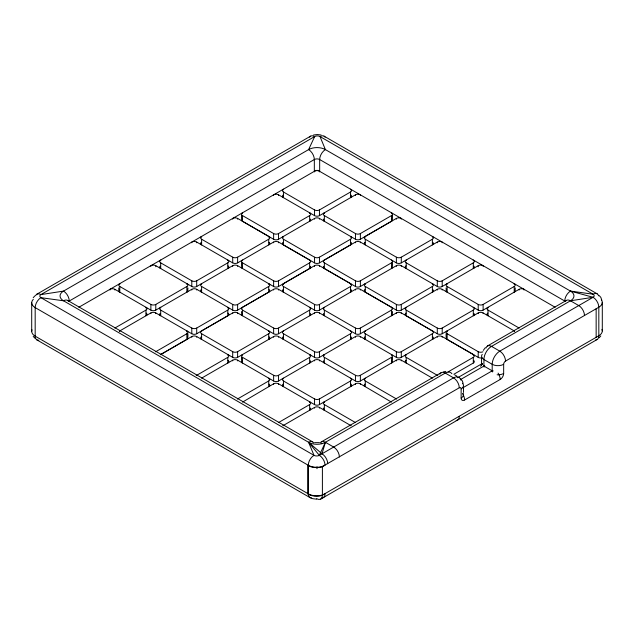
<?xml version="1.0" encoding="UTF-8"?>
<svg xmlns="http://www.w3.org/2000/svg" width="634" height="634" viewBox="0 0 634 634"><rect width="100%" height="100%" fill="white"/><g stroke="black" fill="none" stroke-linecap="round" stroke-linejoin="round"><path stroke-width="0.95" d="M31.7 302.759L31.7 331.32M602.3 302.37L602.3 330.932M327.73 463.731A8.107 4.684 60 0 0 322.001 453.801L325.401 442.286L445.274 373.077A10.738 6.197 -60 0 1 451.884 373.711M33.309 299.311A11.872 6.855 0 0 0 35.179 307.601L308.267 465.269A11.872 6.855 0 0 0 325.06 465.269A8.107 4.684 60 0 0 319.33 455.339L325.401 442.286L333.674 447.057A8.107 4.684 60 0 1 339.404 456.995M483.282 350.396L485.287 347.709M33.198 297.726L34.854 295.896M599.146 337.795L600.802 335.965M36.859 294.192L310.612 136.144M38.801 340.236A8.107 4.684 -60 0 1 35.179 336.171L35.179 307.601A8.107 4.684 -60 0 1 40.917 297.671L63.519 300.793A8.107 4.684 -60 0 1 68.615 301.427A3.772 2.179 0 0 1 69.257 301.023L314.329 159.53A3.772 2.179 0 0 1 319.663 159.53L564.743 301.023A3.772 2.179 0 0 1 565.338 301.467A8.107 4.684 60 0 1 570.481 300.793L593.083 297.291A8.107 4.684 60 0 1 598.821 307.221L598.821 335.782A8.107 4.684 60 0 1 595.722 339.872M78.862 307.26L316.144 170.292M114.873 328.047L145.971 310.097A3.471 2.005 0 0 0 145.971 307.26L145.971 307.973M119.778 284.349L119.778 283.636A3.471 2.005 0 0 0 119.778 286.473L150.876 304.431A3.471 2.005 0 0 0 155.79 304.431L186.887 286.473A3.471 2.005 0 0 0 186.887 283.636L186.887 284.349M160.695 260.725L160.695 260.019A3.471 2.005 0 0 0 160.695 262.848L191.793 280.807A3.471 2.005 0 0 0 196.706 280.807L227.804 262.848A3.471 2.005 0 0 0 227.804 260.019L227.804 260.725M201.612 237.108L201.612 236.395A3.471 2.005 0 0 0 201.612 239.224L232.71 257.182A3.471 2.005 0 0 0 237.623 257.182L268.721 239.224A3.471 2.005 0 0 0 268.721 236.395L237.623 218.437A3.471 2.005 0 0 0 232.71 218.437L232.71 219.15M242.529 213.484L242.529 212.77A3.471 2.005 0 0 0 242.529 215.608L273.626 233.558A3.471 2.005 0 0 0 278.54 233.558L309.638 215.608A3.471 2.005 0 0 0 309.638 212.77L309.638 213.484M283.446 189.859L283.446 189.146A3.471 2.005 0 0 0 283.446 191.983L314.543 209.933A3.471 2.005 0 0 0 319.457 209.933L350.554 191.983A3.471 2.005 0 0 0 350.554 189.146L350.554 189.859M119.406 331.13L150.876 312.934A3.471 2.005 0 0 1 155.79 312.934L191.793 333.746A3.471 2.005 0 0 0 196.706 333.746L227.804 315.787A3.471 2.005 0 0 0 228.01 313.093M109.959 290.023L109.959 289.31A3.471 2.005 0 0 1 114.873 289.31L150.876 310.121A3.471 2.005 0 0 0 155.79 310.121L191.793 289.31A3.471 2.005 0 0 1 196.706 289.31L232.71 310.121A3.471 2.005 0 0 0 237.623 310.121L268.721 292.171A3.471 2.005 0 0 0 269.125 289.611M150.876 266.399L150.876 265.686A3.471 2.005 0 0 1 155.79 265.686L191.793 286.497A3.471 2.005 0 0 0 196.706 286.497L232.71 265.686A3.471 2.005 0 0 1 237.623 265.686L273.626 286.497A3.471 2.005 0 0 0 278.54 286.497L309.638 268.547A3.471 2.005 0 0 0 310.367 266.328M191.793 242.774L191.793 242.061A3.471 2.005 0 0 1 196.706 242.061L232.71 262.872A3.471 2.005 0 0 0 237.623 262.872L273.626 242.061A3.471 2.005 0 0 1 278.54 242.061L309.638 260.019A3.471 2.005 0 0 1 309.638 262.848L309.638 268.547M241.8 219.087A3.471 2.005 0 0 0 242.529 221.298L273.626 239.256A3.471 2.005 0 0 0 278.54 239.256L314.543 218.437A3.471 2.005 0 0 1 319.457 218.437L355.46 239.256A3.471 2.005 0 0 0 360.374 239.256L391.471 221.298A3.471 2.005 0 0 0 392.2 219.087M273.626 195.526L273.626 194.812A3.471 2.005 0 0 1 278.54 194.812L314.543 215.631A3.471 2.005 0 0 0 319.457 215.631L355.46 194.812A3.471 2.005 0 0 1 360.374 194.812L360.374 195.526M155.56 351.799A3.471 2.005 0 0 0 155.79 351.672L186.887 333.722A3.471 2.005 0 0 0 186.887 330.885L186.887 331.954M160.695 307.973L160.695 307.26A3.471 2.005 0 0 0 160.695 310.097L191.793 328.047A3.471 2.005 0 0 0 196.706 328.047L227.804 310.097A3.471 2.005 0 0 0 227.804 307.26L227.804 307.973M201.612 284.349L201.612 283.636A3.471 2.005 0 0 0 201.612 286.473L232.71 304.431A3.471 2.005 0 0 0 237.623 304.431L268.721 286.473A3.471 2.005 0 0 0 268.721 283.636L268.721 284.349M242.529 260.725L242.529 260.019A3.471 2.005 0 0 0 242.529 262.848L273.626 280.807A3.471 2.005 0 0 0 278.54 280.807L309.638 262.848M283.446 237.108L283.446 236.395A3.471 2.005 0 0 0 283.446 239.224L314.543 257.182A3.471 2.005 0 0 0 319.457 257.182L350.554 239.224A3.471 2.005 0 0 0 350.554 236.395L350.554 237.108M324.362 213.484L324.362 212.77A3.471 2.005 0 0 0 324.362 215.608L355.46 233.558A3.471 2.005 0 0 0 360.374 233.558L391.471 215.608A3.471 2.005 0 0 0 391.471 212.77L391.471 213.484M187.292 336.86A3.471 2.005 0 0 1 186.887 339.412L160.323 354.747A3.471 2.005 0 0 1 160.695 354.509L191.793 336.559A3.471 2.005 0 0 1 196.706 336.559L232.71 357.37A3.471 2.005 0 0 0 237.623 357.37L273.626 336.559A3.471 2.005 0 0 1 278.54 336.559L314.543 357.37A3.471 2.005 0 0 0 319.457 357.37L355.46 336.559A3.471 2.005 0 0 1 360.374 336.559L396.377 357.37A3.471 2.005 0 0 0 401.29 357.37L437.294 336.559A3.471 2.005 0 0 1 442.207 336.559L473.305 354.509A3.471 2.005 0 0 1 473.305 357.346L473.305 363.036L453.865 374.258M201.208 336.86A3.471 2.005 0 0 0 201.612 339.412L201.612 333.722A3.471 2.005 0 0 1 201.612 330.885L232.71 312.934A3.471 2.005 0 0 1 237.623 312.934L273.626 333.746A3.471 2.005 0 0 0 278.54 333.746L314.543 312.934A3.471 2.005 0 0 1 319.457 312.934L355.46 333.746A3.471 2.005 0 0 0 360.374 333.746L396.377 312.934A3.471 2.005 0 0 1 401.29 312.934L432.388 330.885A3.471 2.005 0 0 1 432.388 333.722L432.388 339.412A3.471 2.005 0 0 0 432.792 336.86M241.8 313.576A3.471 2.005 0 0 0 242.529 315.787L242.529 310.097A3.471 2.005 0 0 1 242.529 307.26L273.626 289.31A3.471 2.005 0 0 1 278.54 289.31L314.543 310.121A3.471 2.005 0 0 0 319.457 310.121L355.46 289.31A3.471 2.005 0 0 1 360.374 289.31L391.471 307.26A3.471 2.005 0 0 1 391.471 310.097L391.471 315.787A3.471 2.005 0 0 0 392.2 313.576M283.041 289.611A3.471 2.005 0 0 0 283.446 292.171L283.446 286.473A3.471 2.005 0 0 1 283.446 283.636L314.543 265.686A3.471 2.005 0 0 1 319.457 265.686L350.554 283.636A3.471 2.005 0 0 1 350.554 286.473L350.554 292.171A3.471 2.005 0 0 0 350.959 289.611M483.124 266.399L483.124 265.686A3.471 2.005 0 0 0 478.21 265.686L442.207 286.497A3.471 2.005 0 0 1 437.294 286.497L401.29 265.686A3.471 2.005 0 0 0 396.377 265.686L360.374 286.497A3.471 2.005 0 0 1 355.46 286.497L324.362 268.547L324.362 262.848A3.471 2.005 0 0 1 324.362 260.019L355.46 242.061A3.471 2.005 0 0 1 360.374 242.061L396.377 262.872A3.471 2.005 0 0 0 401.29 262.872L437.294 242.061A3.471 2.005 0 0 1 442.207 242.061L442.207 242.774M364.875 242.37A3.471 2.005 0 0 0 365.279 244.922L365.279 239.224A3.471 2.005 0 0 1 365.279 236.395L396.377 218.437A3.471 2.005 0 0 1 401.29 218.437L401.29 219.15M283.041 242.37A3.471 2.005 0 0 0 283.446 244.922L314.543 262.872A3.471 2.005 0 0 0 319.457 262.872L350.554 244.922A3.471 2.005 0 0 0 350.959 242.37M196.215 375.534A3.471 2.005 0 0 0 196.706 375.296L227.804 357.346A3.471 2.005 0 0 0 227.804 354.509L227.804 355.222M201.612 333.722L232.71 351.672A3.471 2.005 0 0 0 237.623 351.672L268.721 333.722A3.471 2.005 0 0 0 268.721 330.885L268.721 331.598M242.529 310.097L273.626 328.047A3.471 2.005 0 0 0 278.54 328.047L309.638 310.097A3.471 2.005 0 0 0 309.638 307.26L309.638 307.973M283.446 286.473L314.543 304.431A3.471 2.005 0 0 0 319.457 304.431L350.554 286.473M324.362 262.848L355.46 280.807A3.471 2.005 0 0 0 360.374 280.807L391.471 262.848A3.471 2.005 0 0 0 391.471 260.019L391.471 260.725M365.279 239.224L396.377 257.182A3.471 2.005 0 0 0 401.29 257.182L432.388 239.224A3.471 2.005 0 0 0 432.388 236.395L432.388 237.108M201.612 378.133L232.71 360.175A3.471 2.005 0 0 1 237.623 360.175L273.626 380.994A3.471 2.005 0 0 0 278.54 380.994L314.543 360.175A3.471 2.005 0 0 1 319.457 360.175L355.46 380.994A3.471 2.005 0 0 0 360.374 380.994L396.377 360.175A3.471 2.005 0 0 1 401.29 360.175L432.388 378.133M237.393 399.04A3.471 2.005 0 0 0 237.623 398.921L268.721 380.971A3.471 2.005 0 0 0 268.721 378.133L268.721 378.847M242.529 355.222L242.529 354.509A3.471 2.005 0 0 0 242.529 357.346L273.626 375.296A3.471 2.005 0 0 0 278.54 375.296L309.638 357.346A3.471 2.005 0 0 0 309.638 354.509L309.638 355.222M283.446 331.598L283.446 330.885A3.471 2.005 0 0 0 283.446 333.722L314.543 351.672A3.471 2.005 0 0 0 319.457 351.672L350.554 333.722A3.471 2.005 0 0 0 350.554 330.885L350.554 331.598M324.362 307.973L324.362 307.26A3.471 2.005 0 0 0 324.362 310.097L355.46 328.047A3.471 2.005 0 0 0 360.374 328.047L391.471 310.097M365.279 284.349L365.279 283.636A3.471 2.005 0 0 0 365.279 286.473L396.377 304.431A3.471 2.005 0 0 0 401.29 304.431L432.388 286.473A3.471 2.005 0 0 0 432.388 283.636L432.388 284.349M406.196 260.725L406.196 260.019A3.471 2.005 0 0 0 406.196 262.848L437.294 280.807A3.471 2.005 0 0 0 442.207 280.807L473.305 262.848A3.471 2.005 0 0 0 473.305 260.019L473.305 260.725M391.471 402.114L360.374 383.8A3.471 2.005 0 0 0 355.46 383.8L319.457 404.611A3.471 2.005 0 0 1 314.543 404.611L278.54 383.8A3.471 2.005 0 0 0 273.626 383.8L242.529 402.114M364.875 289.611A3.471 2.005 0 0 0 365.279 292.171L396.377 310.121A3.471 2.005 0 0 0 401.29 310.121L437.294 289.31A3.471 2.005 0 0 1 442.207 289.31L478.21 310.121A3.471 2.005 0 0 0 483.124 310.121L519.127 289.31A3.471 2.005 0 0 1 524.041 289.31L524.041 290.023M278.54 422.545L309.638 404.587A3.471 2.005 0 0 0 309.638 401.758L309.638 402.463M283.446 378.847L283.446 378.133A3.471 2.005 0 0 0 283.446 380.971L314.543 398.921A3.471 2.005 0 0 0 319.457 398.921L350.554 380.971A3.471 2.005 0 0 0 350.554 378.133L350.554 378.847M324.362 355.222L324.362 354.509A3.471 2.005 0 0 0 324.362 357.346L355.46 375.296A3.471 2.005 0 0 0 360.374 375.296L391.471 357.346A3.471 2.005 0 0 0 391.471 354.509L391.471 355.222M365.279 331.598L365.279 330.885A3.471 2.005 0 0 0 365.279 333.722L396.377 351.672A3.471 2.005 0 0 0 401.29 351.672L432.388 333.722M406.196 307.973L406.196 307.26A3.471 2.005 0 0 0 406.196 310.097L437.294 328.047A3.471 2.005 0 0 0 442.207 328.047L473.305 310.097A3.471 2.005 0 0 0 473.305 307.26L473.305 307.973M447.113 284.349L447.113 283.636A3.471 2.005 0 0 0 447.113 286.473L478.21 304.431A3.471 2.005 0 0 0 483.124 304.431L514.222 286.473A3.471 2.005 0 0 0 514.222 283.636L514.222 284.349M283.073 425.62L314.543 407.424A3.471 2.005 0 0 1 319.457 407.424L350.927 425.62M405.99 313.093A3.471 2.005 0 0 0 406.196 315.787L437.294 333.746A3.471 2.005 0 0 0 442.207 333.746L478.21 312.934A3.471 2.005 0 0 1 483.124 312.934L514.594 331.13M321.343 441.882L441.216 372.673M487.467 345.974L566.424 300.389M584.485 315.494A8.107 4.684 60 0 0 578.747 305.564L570.481 300.793L491.524 346.378A8.107 4.684 60 0 0 486.009 347.995M448.04 371.928L473.305 357.346M325.091 137.182A8.107 4.684 -60 0 0 320.004 136.548A3.772 2.179 0 0 0 314.67 136.548L40.917 294.596A3.772 2.179 0 0 0 40.917 297.671L313.996 455.339A3.772 2.179 0 0 0 319.33 455.339L453.54 377.856A10.738 6.197 -60 0 1 460.863 380.059M593.083 297.291L570.481 291.093L325.401 149.6L320.004 136.548L593.083 294.208A3.772 2.179 0 0 1 593.083 297.291L499.798 351.149A10.738 6.197 -60 0 0 492.198 364.312L492.198 371.73M457.645 377.745L482.514 363.393M460.427 379.623L484.63 365.644M601.983 329.371A11.872 6.855 0 0 1 598.821 335.782L321.62 495.59A12.466 7.196 0 0 1 307.855 494.076L307.855 465.507A12.466 7.196 0 0 0 321.612 467.02L459.278 387.786A2.639 1.522 -60 0 1 461.14 388.864L461.14 397.993A4.906 2.829 -60 0 0 464.611 399.999L500.194 379.457A4.906 2.829 -60 0 0 503.658 373.442L503.665 364.312A2.639 1.522 -60 0 1 505.528 361.079L598.821 307.221A11.872 6.855 0 0 0 601.317 299.644M462.82 387.794L492.903 370.422M320.717 499.085L597.141 339.499M322.341 443.562L321.818 443.705M443.396 371.896L445.813 371.381M313.561 134.987L317.333 134.535L321.113 134.987M319.441 442.635L314.559 442.635M316.667 499.156L312.887 498.704L309.947 497.547L36.859 339.879M324.053 136.144L597.141 293.804M317.856 170.292L555.138 307.26M488.029 307.973L488.029 307.26A3.471 2.005 0 0 0 488.029 310.097L519.127 328.047M447.113 331.954L447.113 330.885A3.471 2.005 0 0 0 447.113 333.722L478.21 351.672A3.471 2.005 0 0 0 482.894 351.799M446.708 336.86A3.471 2.005 0 0 0 447.113 339.412L478.21 357.37A3.471 2.005 0 0 0 482.046 357.79M483.924 366.056L492.198 370.835M454.784 374.932L456.845 376.128M406.196 355.222L406.196 354.509A3.471 2.005 0 0 0 406.196 357.346L437.294 375.296A3.471 2.005 0 0 0 437.785 375.534M365.279 378.847L365.279 378.133A3.471 2.005 0 0 0 365.279 380.971L396.377 398.921A3.471 2.005 0 0 0 396.607 399.04M324.362 402.463L324.362 401.758A3.471 2.005 0 0 0 324.362 404.587L355.46 422.545M67.576 300.389L312.657 441.882M35.179 336.171L308.267 493.831A8.107 4.684 -60 0 0 311.365 497.928M322.001 453.801L308.599 442.286L63.519 300.793A11.872 6.855 0 0 1 63.527 291.093L308.599 149.6A11.872 6.855 0 0 1 325.401 149.6A8.107 4.684 -60 0 0 319.671 159.53L319.671 171.259M599.146 295.507L600.802 297.338L601.729 299.93M33.198 336.353L34.854 338.184M460.744 379.029L462.344 380.923L463.097 383.277M319.33 455.339L308.599 442.286A11.872 6.855 0 0 0 325.401 442.286A8.107 4.684 60 0 0 320.305 442.928M596.15 308.758L596.15 337.32M519.127 289.31L519.127 290.023M515.236 287.907L515.236 289.326M514.222 286.473L514.222 292.171A3.471 2.005 0 0 0 514.428 289.469M514.222 331.241L514.222 330.885A3.471 2.005 0 0 1 514.428 331.019M488.029 310.097L488.029 315.787A3.471 2.005 0 0 1 487.823 313.093M483.924 366.959L483.924 359.533A8.107 4.684 0 0 1 482.22 354.366M483.124 304.431L483.124 310.121M483.124 312.934L483.124 313.648M481.547 358.511L481.547 363.076M478.21 265.686L478.21 266.755M478.21 304.431L478.21 310.121M478.21 312.934L478.21 313.648M478.21 351.672L478.21 357.37M473.305 262.848L473.305 268.547A3.471 2.005 0 0 0 473.883 266.153M473.305 310.097L473.305 315.787A3.471 2.005 0 0 0 473.883 313.402M473.305 354.509L473.305 355.222M463.517 387.834L463.517 392.398M447.113 286.473L447.113 292.171A3.471 2.005 0 0 1 446.708 289.611M447.113 333.722L447.113 339.412M446.098 287.907L446.098 289.326M446.098 333.73L446.098 336.575M442.207 280.807L442.207 286.497M442.207 289.31L442.207 290.023M442.207 328.047L442.207 333.746M442.207 336.559L442.207 337.264M437.294 242.061L437.294 242.774M437.294 280.807L437.294 286.497M437.294 289.31L437.294 290.023M437.294 328.047L437.294 333.746M437.294 336.559L437.294 337.264M432.388 239.224L432.388 244.922A3.471 2.005 0 0 0 432.792 242.37M432.388 286.473L432.388 292.171A3.471 2.005 0 0 0 432.792 289.611M432.388 330.885L432.388 331.598M406.196 262.848L406.196 268.547A3.471 2.005 0 0 1 405.99 265.844M406.196 310.097L406.196 315.787M406.196 357.346L406.196 363.036A3.471 2.005 0 0 1 405.99 360.334M401.29 257.182L401.29 262.872M401.29 265.686L401.29 266.399M401.29 304.431L401.29 310.121M401.29 312.934L401.29 313.648M401.29 351.672L401.29 357.37M401.29 360.175L401.29 360.889M396.377 218.437L396.377 219.15M396.377 257.182L396.377 262.872M396.377 265.686L396.377 266.399M396.377 304.431L396.377 310.121M396.377 312.934L396.377 313.648M396.377 351.672L396.377 357.37M396.377 360.175L396.377 360.889M392.486 215.608L392.486 218.461M392.486 262.856L392.486 265.701M392.486 311.524L392.486 312.95M392.486 357.346L392.486 360.199M391.471 215.608L391.471 221.298M391.471 262.848L391.471 268.547A3.471 2.005 0 0 0 392.2 266.328M391.471 307.26L391.471 307.973M391.471 357.346L391.471 363.036A3.471 2.005 0 0 0 392.2 360.825M365.279 236.395L365.279 237.108M365.279 286.473L365.279 292.171M365.279 333.722L365.279 339.412A3.471 2.005 0 0 1 364.875 336.86M365.279 380.971L365.279 386.661A3.471 2.005 0 0 1 364.875 384.109M360.374 233.558L360.374 239.256M360.374 242.061L360.374 242.774M360.374 280.807L360.374 286.497M360.374 289.31L360.374 290.023M360.374 328.047L360.374 333.746M360.374 336.559L360.374 337.264M360.374 375.296L360.374 380.994M360.374 383.8L360.374 384.513M355.46 194.812L355.46 195.526M355.46 233.558L355.46 239.256M355.46 242.061L355.46 242.774M355.46 280.807L355.46 286.497M355.46 289.31L355.46 290.023M355.46 328.047L355.46 333.746M355.46 336.559L355.46 337.264M355.46 375.296L355.46 380.994M355.46 383.8L355.46 384.513M350.554 191.983L350.554 197.673A3.471 2.005 0 0 0 350.959 195.121M350.554 239.224L350.554 244.922M350.554 283.636L350.554 284.349M350.554 333.722L350.554 339.412A3.471 2.005 0 0 0 350.959 336.86M350.554 380.971L350.554 386.661A3.471 2.005 0 0 0 350.959 384.109M350.554 425.731L350.554 425.382A3.471 2.005 0 0 1 350.959 425.66M324.362 215.608L324.362 221.298A3.471 2.005 0 0 1 323.633 219.087M324.362 260.019L324.362 260.725M324.362 310.097L324.362 315.787A3.471 2.005 0 0 1 323.633 313.576M324.362 357.346L324.362 363.036A3.471 2.005 0 0 1 323.633 360.825M324.362 404.587L324.362 410.285A3.471 2.005 0 0 1 323.633 408.074M322.397 466.806L322.397 495.376A8.107 4.684 60 0 1 316.667 498.681M319.457 171.901L319.457 171.196A3.471 2.005 0 0 0 314.543 171.196L314.543 171.901M319.457 209.933L319.457 215.631M319.457 218.437L319.457 219.15M319.457 257.182L319.457 262.872M319.457 265.686L319.457 266.399M319.457 304.431L319.457 310.121M319.457 312.934L319.457 313.648M319.457 351.672L319.457 357.37M319.457 360.175L319.457 360.889M319.457 398.921L319.457 404.611M319.457 407.424L319.457 408.137M317 466.743L317 468.684M314.543 209.933L314.543 215.631M314.543 218.437L314.543 219.15M314.543 257.182L314.543 262.872M314.543 265.686L314.543 266.399M314.543 304.431L314.543 310.121M314.543 312.934L314.543 313.648M314.543 351.672L314.543 357.37M314.543 360.175L314.543 360.889M314.543 398.921L314.543 404.611M314.543 407.424L314.543 408.137M314.329 171.259L314.329 159.53A8.107 4.684 60 0 0 308.599 149.6L314.67 136.548A8.107 4.684 60 0 0 309.574 137.182M309.638 215.608L309.638 221.298A3.471 2.005 0 0 0 310.367 219.087M309.638 260.019L309.638 260.725M309.638 310.097L309.638 315.787A3.471 2.005 0 0 0 310.367 313.576M309.638 357.346L309.638 363.036A3.471 2.005 0 0 0 310.367 360.825M309.638 404.587L309.638 410.285A3.471 2.005 0 0 0 310.367 408.074M283.446 191.983L283.446 197.673A3.471 2.005 0 0 1 283.041 195.121M283.446 239.224L283.446 244.922M283.446 283.636L283.446 284.349M283.446 333.722L283.446 339.412A3.471 2.005 0 0 1 283.041 336.86M283.446 380.971L283.446 386.661A3.471 2.005 0 0 1 283.041 384.109M283.446 425.731L283.446 425.382A3.471 2.005 0 0 0 283.041 425.66M278.54 194.812L278.54 195.526M278.54 233.558L278.54 239.256M278.54 242.061L278.54 242.774M278.54 280.807L278.54 286.497M278.54 289.31L278.54 290.023M278.54 328.047L278.54 333.746M278.54 336.559L278.54 337.264M278.54 375.296L278.54 380.994M278.54 383.8L278.54 384.513M273.626 233.558L273.626 239.256M273.626 242.061L273.626 242.774M273.626 280.807L273.626 286.497M273.626 289.31L273.626 290.023M273.626 328.047L273.626 333.746M273.626 336.559L273.626 337.264M273.626 375.296L273.626 380.994M273.626 383.8L273.626 384.513M268.721 236.395L268.721 237.108M268.721 239.224L268.721 244.922A3.471 2.005 0 0 0 269.125 242.37M268.721 286.473L268.721 292.171M268.721 333.722L268.721 339.412A3.471 2.005 0 0 0 269.125 336.86M268.721 380.971L268.721 386.661A3.471 2.005 0 0 0 269.125 384.109M242.529 215.608L242.529 221.298M242.529 262.848L242.529 268.547A3.471 2.005 0 0 1 241.8 266.328M242.529 307.26L242.529 307.973M242.529 357.346L242.529 363.036A3.471 2.005 0 0 1 241.8 360.825M241.514 215.608L241.514 218.461M241.514 262.856L241.514 265.701M241.514 311.524L241.514 312.95M241.514 357.346L241.514 360.199M237.623 218.437L237.623 219.15M237.623 257.182L237.623 262.872M237.623 265.686L237.623 266.399M237.623 304.431L237.623 310.121M237.623 312.934L237.623 313.648M237.623 351.672L237.623 357.37M237.623 360.175L237.623 360.889M232.71 257.182L232.71 262.872M232.71 265.686L232.71 266.399M232.71 304.431L232.71 310.121M232.71 312.934L232.71 313.648M232.71 351.672L232.71 357.37M232.71 360.175L232.71 360.889M227.804 262.848L227.804 268.547A3.471 2.005 0 0 0 228.01 265.844M227.804 310.097L227.804 315.787M227.804 357.346L227.804 363.036A3.471 2.005 0 0 0 228.01 360.334M201.612 239.224L201.612 244.922A3.471 2.005 0 0 1 201.208 242.37M201.612 286.473L201.612 292.171A3.471 2.005 0 0 1 201.208 289.611M201.612 330.885L201.612 331.598M196.706 242.061L196.706 242.774M196.706 280.807L196.706 286.497M196.706 289.31L196.706 290.023M196.706 328.047L196.706 333.746M196.706 336.559L196.706 337.264M191.793 280.807L191.793 286.497M191.793 289.31L191.793 290.023M191.793 328.047L191.793 333.746M191.793 336.559L191.793 337.264M187.902 287.907L187.902 289.326M187.902 333.73L187.902 336.575M186.887 286.473L186.887 292.171A3.471 2.005 0 0 0 187.292 289.611M186.887 333.722L186.887 339.412M160.695 262.848L160.695 268.547A3.471 2.005 0 0 1 160.117 266.153M160.695 310.097L160.695 315.787A3.471 2.005 0 0 1 160.117 313.402M155.79 265.686L155.79 266.755M155.79 304.431L155.79 310.121M155.79 312.934L155.79 313.648M150.876 304.431L150.876 310.121M150.876 312.934L150.876 313.648M145.971 310.097L145.971 315.787A3.471 2.005 0 0 0 146.177 313.093M119.778 286.473L119.778 292.171A3.471 2.005 0 0 1 119.572 289.469M119.778 331.241L119.778 330.885A3.471 2.005 0 0 0 119.572 331.019M118.764 287.907L118.764 289.326M114.873 289.31L114.873 290.023M324.362 268.547A3.471 2.005 0 0 1 323.633 266.328M473.883 360.651A3.471 2.005 0 0 1 473.305 363.036M313.695 442.928A8.107 4.684 -60 0 0 308.599 442.286L313.996 455.339A8.107 4.684 -60 0 0 308.267 465.269L308.267 493.831A11.872 6.855 0 0 0 325.06 493.831A8.107 4.684 60 0 1 321.969 497.928M505.528 361.079A8.107 4.684 60 0 0 499.798 351.149L491.524 346.378A10.738 6.197 -60 0 0 483.924 359.533L492.198 364.312A8.107 4.684 0 0 0 503.665 364.312M570.481 291.093A11.88 6.855 0 0 1 570.481 300.793M459.278 387.786A8.107 4.684 60 0 0 453.54 377.856L445.274 373.077A8.107 4.684 60 0 0 439.941 374.187M35.583 295.698A8.107 4.684 60 0 1 40.917 294.596L63.519 291.093A8.107 4.684 60 0 1 69.257 301.023M564.743 301.023A8.107 4.684 -60 0 1 570.481 291.093L593.083 294.208A8.107 4.684 -60 0 1 598.599 295.824M35.179 336.171A11.872 6.855 0 0 1 32.017 329.759M503.665 373.442A8.107 4.684 0 0 1 497.096 374.789M462.487 393.635A8.107 4.684 60 0 1 464.611 399.999M498.07 373.093A8.107 4.684 60 0 1 500.194 379.457M462.495 383.277A8.107 4.684 0 0 1 461.14 388.864M463.137 393.262A8.107 4.684 0 0 1 461.14 397.993M459.278 416.348A8.107 4.684 60 0 1 456.179 420.437M492.539 371.873A3.202 1.847 -60 0 1 492.943 371.072M481.547 365.358A8.107 4.684 0 0 1 482.22 363.504M480.675 366.365A8.107 4.684 60 0 1 482.577 364.146M484.4 366.801A3.202 1.847 -60 0 1 484.756 366.159"/></g></svg>
